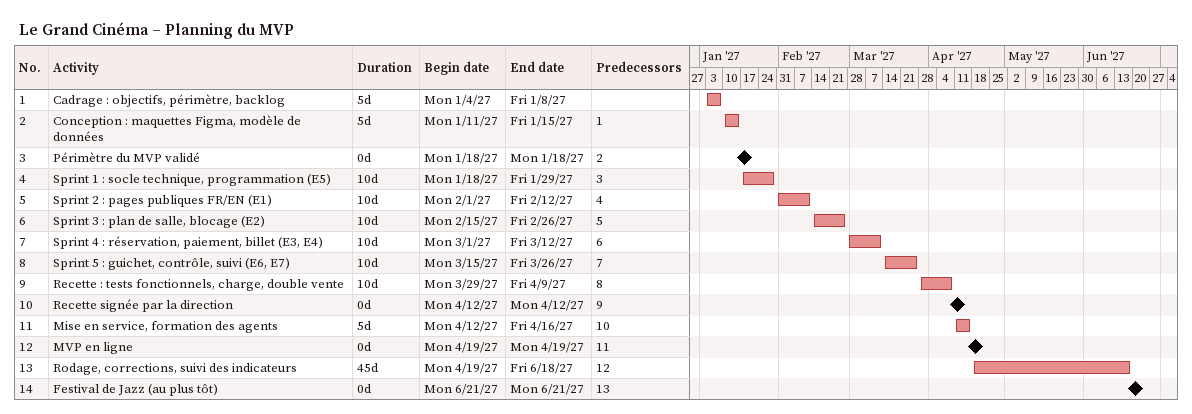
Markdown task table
Le Grand Cinéma – Planning du MVP

| ID | Task | Duration | Start | Finish | Predecessors |
|---|---|---|---|---|---|
| 1 | Cadrage : objectifs, périmètre, backlog | 5d | 2027-01-04 | 2027-01-08 |  |
| 2 | Conception : maquettes Figma, modèle de données | 5d | 2027-01-11 | 2027-01-15 | 1 |
| 3 | Périmètre du MVP validé | 0d | 2027-01-18 | 2027-01-18 | 2 |
| 4 | Sprint 1 : socle technique, programmation (E5) | 10d | 2027-01-18 | 2027-01-29 | 3 |
| 5 | Sprint 2 : pages publiques FR/EN (E1) | 10d | 2027-02-01 | 2027-02-12 | 4 |
| 6 | Sprint 3 : plan de salle, blocage (E2) | 10d | 2027-02-15 | 2027-02-26 | 5 |
| 7 | Sprint 4 : réservation, paiement, billet (E3, E4) | 10d | 2027-03-01 | 2027-03-12 | 6 |
| 8 | Sprint 5 : guichet, contrôle, suivi (E6, E7) | 10d | 2027-03-15 | 2027-03-26 | 7 |
| 9 | Recette : tests fonctionnels, charge, double vente | 10d | 2027-03-29 | 2027-04-09 | 8 |
| 10 | Recette signée par la direction | 0d | 2027-04-12 | 2027-04-12 | 9 |
| 11 | Mise en service, formation des agents | 5d | 2027-04-12 | 2027-04-16 | 10 |
| 12 | MVP en ligne | 0d | 2027-04-19 | 2027-04-19 | 11 |
| 13 | Rodage, corrections, suivi des indicateurs | 45d | 2027-04-19 | 2027-06-18 | 12 |
| 14 | Festival de Jazz (au plus tôt) | 0d | 2027-06-21 | 2027-06-21 | 13 |
